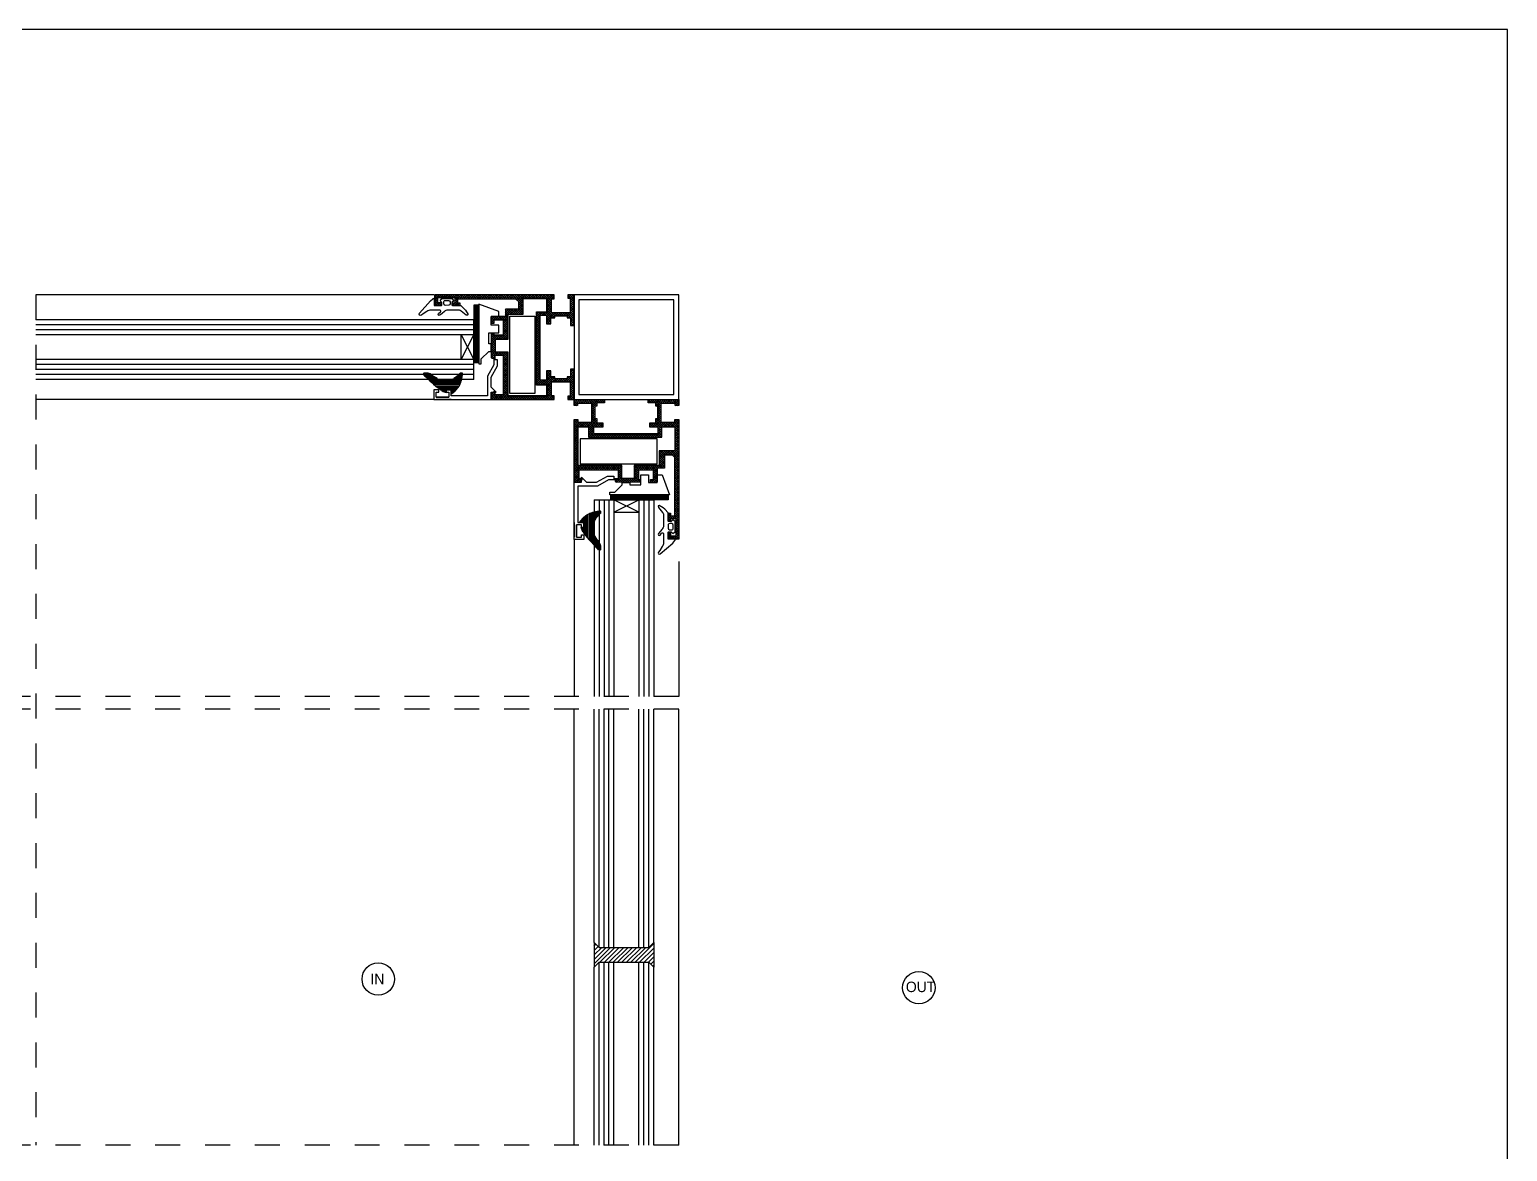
# Model space of a CAD drawing. Header units: millimetres. Extents: x 1398 to 1463.6, y 278.6 to 295.8.
# Drawn here: x 1440.86 to 1446.79, y 291.06 to 295.57 of the extents above; entities that cross this region are included whole.
import ezdxf

# ---------------------------------------------------------------- set-up
doc = ezdxf.new("R2010")
doc.units = ezdxf.units.MM
doc.linetypes.add('CENTER', pattern=[2, 1.25, -0.25, 0.25, -0.25])
for name, color, linetype in [('11', 7, 'Continuous'), ('ACCES', 1, 'Continuous'), ('HATCH', 9, 'Continuous'), ('JOINT', 3, 'Continuous'), ('PARC', 8, 'Continuous'), ('PROFIL', 7, 'Continuous')]:
    doc.layers.add(name, color=color, linetype=linetype)
doc.styles.add('2', font='SCRIPTC.SHX', dxfattribs={"height": 0.2})
doc.styles.add('ROMANS', font='romans')

# ---------------------------------------------------------------- blocks, each defined once
blk = doc.blocks.new('2562000')
blk.add_lwpolyline([(-10, -31), (-10, 0), (0, 0), (0, -31)], close=True)
blk = doc.blocks.new('2271000')
at = {"layer": 'PARC'}
blk.add_line((3.258, 0.859), (3.858, 0.859), dxfattribs=at)
blk.add_lwpolyline([(3.858, 0.959), (3.858, 1.163), (3.758, 1.163), (3.758, 1.249), (3.951, 1.249), (3.951, 0.859), (1.651, 0.859), (1.651, 1.159), (1.451, 1.159), (1.651, 1.359), (1.651, 1.759), (1.401, 2.209), (1.401, 2.459), (1.551, 2.459), (1.551, 2.248), (1.801, 1.798), (1.801, 1.009), (3.258, 1.009), (3.258, 1.249), (3.458, 1.249), (3.458, 1.163), (3.358, 1.163), (3.358, 0.959), (3.858, 0.959), (3.358, 0.959)], dxfattribs=at)
blk = doc.blocks.new('2896000')
at = {"layer": 'JOINT', "color": 3, "linetype": 'Continuous'}
mesh = blk.add_polyface(dxfattribs=at)
corners = [(20.43, 2.83), (19.81, 2.83), (20.76, 2.85), (19.78, 2.85), (2.87, 2.85), (20.77, 2.86), (19.77, 2.86), (2.89, 2.86), (2.82, 2.86), (20.79, 2.87), (19.76, 2.87), (3.13, 2.87), (2.19, 2.87), (20.8, 2.88), (19.75, 2.88), (3.21, 2.88), (1.51, 2.88), (20.83, 2.91), (19.72, 2.91), (3.64, 2.91), (1.47, 2.91), (20.93, 2.99), (19.63, 2.99), (3.89, 2.99), (1.37, 2.99), (20.92, 3.06), (19.56, 3.06), (4.07, 3.06), (1.29, 3.06), (20.91, 3.16), (19.45, 3.16), (4.39, 3.16), (1.3, 3.16), (20.9, 3.27), (19.33, 3.27), (4.58, 3.27), (1.31, 3.27), (20.85, 3.57), (19.01, 3.57), (5.1, 3.57), (1.34, 3.57), (20.85, 3.57), (19.01, 3.57), (5.11, 3.57), (1.34, 3.57), (20.79, 3.91), (18.64, 3.91), (5.58, 3.91), (1.48, 3.91), (20.79, 3.92), (18.64, 3.92), (5.59, 3.92), (1.49, 3.92), (20.75, 4.24), (18.29, 4.24), (6.04, 4.24), (1.86, 4.24), (20.74, 4.3), (18.22, 4.3), (6.13, 4.3), (1.93, 4.3), (20.69, 4.79), (17.7, 4.79), (6.81, 4.79), (2.46, 4.79), (20.62, 5.07), (17.41, 5.07), (7.2, 5.07), (2.75, 5.07), (20.61, 5.11), (17.34, 5.11), (7.26, 5.11), (2.8, 5.11), (20.49, 5.62), (16.52, 5.62), (8.14, 5.62), (3.35, 5.62), (20.49, 5.64), (16.49, 5.64), (8.16, 5.64), (3.36, 5.64), (20.45, 5.82), (15.96, 5.82), (8.48, 5.82), (3.56, 5.82), (20.36, 6.3), (14.57, 6.3), (9.74, 6.3), (4.08, 6.3), (20.34, 6.37), (14.19, 6.37), (9.93, 6.37), (4.16, 6.37), (20.3, 6.56), (13.23, 6.56), (10.66, 6.56), (4.36, 6.56), (20.29, 6.6), (13.07, 6.6), (10.78, 6.6), (4.4, 6.6), (20.28, 6.63), (12.67, 6.63), (10.92, 6.63), (4.44, 6.63), (20.26, 6.71), (11.87, 6.71), (4.52, 6.71), (19.99, 7.55), (5.42, 7.55), (19.74, 8.15), (6.07, 8.15), (19.63, 8.41), (6.4, 8.41), (19.12, 9.34), (7.57, 9.34), (18.59, 10.15), (8.59, 10.15), (18.42, 10.41), (8.94, 10.41), (12.85, 11.19), (15.07, 11.19), (17.74, 11.19), (9.96, 11.19), (12.85, 11.28), (15.07, 11.28), (17.67, 11.28), (10.08, 11.28), (12.85, 11.55), (15.07, 11.55), (17.4, 11.55), (10.43, 11.55), (12.85, 12), (15.07, 12), (16.95, 12), (11.24, 12), (12.85, 12.23), (15.07, 12.23), (16.68, 12.23), (11.66, 12.23), (12.85, 12.36), (15.07, 12.36), (16.54, 12.36), (12.1, 12.36), (12.85, 12.42), (15.07, 12.42), (16.45, 12.42), (12.31, 12.42), (15.07, 12.52), (16.31, 12.52), (12.85, 12.52), (15.07, 12.76), (15.99, 12.76), (15.07, 13.06), (15.53, 13.06), (15.1, 13.15), (15.39, 13.15), (15.16, 13.19), (15.32, 13.19), (15.23, 13.22)]
mesh.append_faces([[corners[k] for k in face] for face in [(2, 3, 6, 5), (4, 4, 8, 7), (5, 6, 10, 9), (7, 8, 12, 11), (9, 10, 14, 13), (11, 12, 16, 15), (13, 14, 18, 17), (15, 16, 20, 19), (17, 18, 22, 21), (19, 20, 24, 23), (21, 22, 26, 25), (23, 24, 28, 27), (25, 26, 30, 29), (27, 28, 32, 31), (29, 30, 34, 33), (31, 32, 36, 35), (33, 34, 38, 37), (35, 36, 40, 39), (37, 38, 42, 41), (39, 40, 44, 43), (41, 42, 46, 45), (43, 44, 48, 47), (45, 46, 50, 49), (47, 48, 52, 51), (49, 50, 54, 53), (51, 52, 56, 55), (53, 54, 58, 57), (55, 56, 60, 59), (57, 58, 62, 61), (59, 60, 64, 63), (61, 62, 66, 65), (63, 64, 68, 67), (65, 66, 70, 69), (67, 68, 72, 71), (69, 70, 74, 73), (71, 72, 76, 75), (73, 74, 78, 77), (75, 76, 80, 79), (77, 78, 82, 81), (79, 80, 84, 83), (81, 82, 86, 85), (83, 84, 88, 87), (85, 86, 90, 89), (87, 88, 92, 91), (89, 90, 94, 93), (91, 92, 96, 95), (93, 94, 98, 97), (95, 96, 100, 99), (97, 98, 102, 101), (99, 100, 104, 103), (101, 102, 106, 105), (103, 104, 107, 106), (105, 107, 109, 108), (108, 109, 111, 110), (110, 111, 113, 112), (112, 113, 115, 114), (114, 115, 117, 116), (116, 117, 119, 118), (118, 119, 123, 122), (122, 121, 125, 126), (120, 123, 127, 124), (126, 125, 129, 130), (124, 127, 131, 128), (130, 129, 133, 134), (128, 131, 135, 132), (134, 133, 137, 138), (132, 135, 139, 136), (138, 137, 141, 142), (136, 139, 143, 140), (142, 141, 145, 146), (140, 143, 147, 144), (146, 145, 148, 149), (144, 147, 150, 150), (149, 148, 151, 152), (152, 151, 153, 154), (154, 153, 155, 156), (156, 155, 157, 158), (158, 157, 159, 159)]], dxfattribs={"vtx0": -1, "vtx2": -1, "color": 3})
mesh.append_faces([[corners[k] for k in face] for face in [(121, 120)]], dxfattribs={"vtx1": -1, "color": 3})
mesh.append_faces([[corners[k] for k in face] for face in [(0, 1, 3, 2)]], dxfattribs={"vtx2": -1, "color": 3})
blk = doc.blocks.new('*X4')
at = {"color": 0}
for p, q in [((16.15, 67.41), (18.02, 69.28)), ((16.15, 68.3), (17.13, 69.28)), ((16.15, 69.18), (16.25, 69.28)), ((17.51, 67.34), (16.15, 68.71)), ((16.15, 66.53), (17.51, 67.89)), ((17.51, 66.46), (16.15, 67.82)), ((16.15, 65.64), (17.51, 67.01)), ((17.9, 65.18), (16.15, 66.94)), ((17.02, 65.18), (16.15, 66.05)), ((17.51, 68.23), (16.45, 69.28)), ((16.57, 65.18), (17.51, 66.12)), ((18.34, 68.28), (17.34, 69.28)), ((17.45, 65.18), (18.33, 66.06)), ((17.9, 68.28), (18.9, 69.28)), ((18.79, 65.18), (17.91, 66.06)), ((19.22, 68.28), (18.22, 69.28)), ((18.34, 65.18), (19.04, 65.89)), ((18.78, 68.28), (19.78, 69.28)), ((19.04, 65.81), (18.79, 66.06)), ((20.11, 68.28), (19.11, 69.28)), ((19.67, 68.28), (20.67, 69.28)), ((20.99, 68.28), (19.99, 69.28)), ((20.55, 68.28), (21.55, 69.28)), ((21.87, 68.28), (20.87, 69.28)), ((21.44, 68.28), (22.44, 69.28)), ((22.76, 68.28), (21.76, 69.28)), ((22.32, 68.28), (23.32, 69.28)), ((23.64, 68.28), (22.64, 69.28)), ((23.19, 65.61), (23.61, 66.03)), ((23.2, 68.28), (24.2, 69.28)), ((24.09, 65.18), (23.24, 66.03)), ((25.52, 67.29), (23.53, 69.28)), ((23.64, 65.18), (25.52, 67.06)), ((24.09, 68.28), (25.09, 69.28)), ((24.97, 65.18), (24.12, 66.03)), ((24.33, 66.75), (26.86, 69.28)), ((24.33, 67.64), (25.97, 69.28)), ((25.52, 66.4), (24.33, 67.6)), ((25.86, 65.18), (24.33, 66.71)), ((25.94, 67.75), (24.41, 69.28)), ((24.52, 65.18), (25.52, 66.18)), ((26.83, 67.75), (25.29, 69.28)), ((25.41, 65.18), (26.26, 66.03)), ((26.54, 65.39), (25.89, 66.03)), ((27.71, 67.75), (26.18, 69.28)), ((26.21, 67.75), (27.74, 69.28)), ((26.29, 65.18), (26.54, 65.43)), ((28.59, 67.75), (27.06, 69.28)), ((27.09, 67.75), (28.62, 69.28)), ((29.48, 67.75), (27.95, 69.28)), ((27.97, 67.75), (29.51, 69.28)), ((30.36, 67.75), (28.83, 69.28)), ((28.86, 67.75), (30.39, 69.28)), ((31.25, 67.75), (29.71, 69.28)), ((29.74, 67.75), (31.28, 69.28)), ((32.13, 67.75), (30.6, 69.28)), ((30.63, 67.75), (32.16, 69.28)), ((33.01, 67.75), (31.48, 69.28)), ((31.51, 67.75), (33.04, 69.28)), ((33.9, 67.75), (32.36, 69.28)), ((32.39, 67.75), (33.93, 69.28)), ((34.78, 67.75), (33.25, 69.28)), ((33.28, 67.75), (34.81, 69.28)), ((35.66, 67.75), (34.13, 69.28)), ((34.16, 67.75), (35.69, 69.28)), ((36.55, 67.75), (35.02, 69.28)), ((35.05, 67.75), (36.58, 69.28)), ((37.43, 67.75), (35.9, 69.28)), ((35.93, 67.75), (37.46, 69.28)), ((38.32, 67.75), (36.78, 69.28)), ((36.81, 67.75), (38.35, 69.28)), ((39.2, 67.75), (37.67, 69.28)), ((37.7, 67.75), (39.23, 69.28)), ((40.08, 67.75), (38.55, 69.28)), ((38.58, 67.75), (40.11, 69.28)), ((40.97, 67.75), (39.44, 69.28)), ((39.47, 67.75), (41, 69.28)), ((41.85, 67.75), (40.32, 69.28)), ((40.35, 67.75), (41.88, 69.28)), ((42.74, 67.75), (41.2, 69.28)), ((41.23, 67.75), (42.77, 69.28)), ((43.62, 67.75), (42.09, 69.28)), ((42.12, 67.75), (43.65, 69.28)), ((44.5, 67.75), (42.97, 69.28)), ((43, 67.75), (44.53, 69.28)), ((45.39, 67.75), (43.86, 69.28)), ((43.88, 67.75), (45.42, 69.28)), ((46.27, 67.75), (44.74, 69.28)), ((44.77, 67.75), (46.3, 69.28)), ((47.16, 67.75), (45.62, 69.28)), ((45.65, 67.75), (47.18, 69.28)), ((48.04, 67.75), (46.51, 69.28)), ((46.54, 67.75), (48.07, 69.28)), ((51.61, 65.06), (47.39, 69.28)), ((47.42, 67.75), (48.95, 69.28)), ((51.61, 65.95), (48.27, 69.28)), ((48.3, 67.75), (49.84, 69.28)), ((49.02, 67.59), (50.72, 69.28)), ((51.61, 66.83), (49.16, 69.28)), ((49.47, 67.14), (51.6, 69.28)), ((49.86, 66.65), (52.49, 69.28)), ((49.86, 65.77), (51.61, 67.52)), ((49.86, 64.89), (51.61, 66.64)), ((51.61, 64.18), (49.86, 65.93)), ((49.86, 64), (51.61, 65.75)), ((51.61, 67.72), (50.04, 69.28)), ((52.46, 67.75), (50.93, 69.28)), ((53.34, 67.75), (51.81, 69.28)), ((51.84, 67.75), (53.37, 69.28)), ((54.23, 67.75), (52.69, 69.28)), ((52.72, 67.75), (54.26, 69.28)), ((55.11, 67.75), (53.58, 69.28)), ((53.61, 67.75), (55.14, 69.28)), ((55.99, 67.75), (54.46, 69.28)), ((54.49, 67.75), (56.02, 69.28)), ((56.88, 67.75), (55.35, 69.28)), ((55.38, 67.75), (56.91, 69.28)), ((57.76, 67.75), (56.23, 69.28)), ((56.26, 67.75), (57.79, 69.28)), ((58.65, 67.75), (57.11, 69.28)), ((57.14, 67.75), (58.68, 69.28)), ((59.53, 67.75), (58, 69.28)), ((58.03, 67.75), (59.56, 69.28)), ((60.41, 67.75), (58.88, 69.28)), ((58.91, 67.75), (60.44, 69.28)), ((63.15, 65.9), (59.76, 69.28)), ((59.79, 67.75), (61.33, 69.28)), ((63.15, 66.78), (60.65, 69.28)), ((60.68, 67.75), (62.21, 69.28)), ((61.27, 66.58), (63.98, 69.28)), ((61.27, 67.46), (63.09, 69.28)), ((61.27, 65.69), (63.15, 67.57)), ((63.15, 65.02), (61.27, 66.89)), ((61.27, 64.81), (63.15, 66.68)), ((63.15, 64.13), (61.27, 66.01)), ((61.27, 63.92), (63.15, 65.8)), ((63.15, 67.67), (61.53, 69.28)), ((63.95, 67.75), (62.42, 69.28)), ((64.17, 68.41), (63.3, 69.28)), ((63.33, 67.75), (64.17, 68.59)), ((69.73, 68.85), (70.17, 69.28)), ((69.73, 67.96), (71.05, 69.28)), ((72.15, 66.62), (69.73, 69.04)), ((69.97, 67.92), (69.73, 68.16)), ((72.15, 67.51), (70.37, 69.28)), ((70.57, 67.92), (71.93, 69.28)), ((70.63, 67.1), (72.15, 68.61)), ((70.63, 66.21), (72.15, 67.73)), ((72.15, 65.74), (70.63, 67.25)), ((70.63, 65.33), (72.15, 66.84)), ((72.15, 64.85), (70.63, 66.37)), ((70.63, 64.44), (72.15, 65.96)), ((72.15, 63.97), (70.63, 65.49)), ((72.15, 68.39), (71.26, 69.28)), ((72.15, 69.27), (72.14, 69.28)), ((23.21, 65.18), (23.19, 65.2)), ((38.95, 58.39), (41.15, 60.6)), ((38.95, 59.28), (40.27, 60.6)), ((38.95, 60.16), (39.38, 60.6)), ((40.08, 58.91), (38.95, 60.05)), ((40.64, 59.24), (39.28, 60.6)), ((41.53, 59.24), (40.16, 60.6)), ((40.67, 59.24), (42.04, 60.6)), ((42.41, 59.24), (41.05, 60.6)), ((41.56, 59.24), (42.92, 60.6)), ((43.29, 59.24), (41.93, 60.6)), ((42.44, 59.24), (43.8, 60.6)), ((45.65, 57.77), (42.82, 60.6)), ((43.33, 59.24), (47.63, 63.54)), ((45.65, 58.65), (43.7, 60.6)), ((43.77, 58.8), (45.65, 60.67)), ((43.77, 57.91), (45.65, 59.79)), ((45.65, 59.54), (44.58, 60.6)), ((44.62, 61.42), (46.74, 63.54)), ((44.62, 62.3), (45.86, 63.54)), ((44.62, 63.18), (44.98, 63.54)), ((46.38, 61.45), (44.62, 63.21)), ((45.65, 61.3), (44.62, 62.33)), ((45.65, 60.42), (44.62, 61.44)), ((47.27, 61.45), (45.18, 63.54)), ((48.15, 61.45), (46.06, 63.54)), ((46.42, 61.45), (48.51, 63.54)), ((49.04, 61.45), (46.95, 63.54)), ((47.31, 61.45), (49.4, 63.54)), ((49.92, 61.45), (47.83, 63.54)), ((48.19, 61.45), (51.61, 64.87)), ((50.8, 61.45), (48.72, 63.54)), ((49.07, 61.45), (51.61, 63.98)), ((51.61, 61.53), (49.6, 63.54)), ((51.61, 63.3), (49.86, 65.04)), ((51.61, 62.41), (49.86, 64.16)), ((49.96, 61.45), (51.61, 63.1)), ((50.84, 61.45), (51.61, 62.22)), ((57.05, 60.59), (58.94, 62.47)), ((57.05, 61.47), (58.05, 62.47)), ((57.05, 62.36), (57.17, 62.47)), ((57.05, 59.7), (59.82, 62.47)), ((58.59, 60.74), (57.05, 62.27)), ((58.59, 59.85), (57.05, 61.39)), ((58.59, 58.97), (57.05, 60.5)), ((57.05, 58.82), (58.59, 60.35)), ((58.59, 58.09), (57.05, 59.62)), ((57.05, 57.94), (58.59, 59.47)), ((59.1, 61.11), (57.74, 62.47)), ((59.98, 61.11), (58.62, 62.47)), ((59.34, 61.11), (60.7, 62.47)), ((60.87, 61.11), (59.5, 62.47)), ((60.22, 61.11), (63.15, 64.03)), ((62.81, 60.05), (60.39, 62.47)), ((61.1, 61.1), (63.15, 63.15)), ((61.1, 60.22), (63.15, 62.26)), ((61.1, 59.33), (63.9, 62.13)), ((61.1, 58.45), (64.78, 62.13)), ((62.81, 59.17), (61.1, 60.87)), ((62.81, 58.29), (61.1, 59.99)), ((63.15, 63.25), (61.27, 65.12)), ((61.27, 63.04), (63.15, 64.92)), ((63.15, 62.36), (61.27, 64.24)), ((64.51, 60.12), (61.27, 63.35)), ((63.66, 60.09), (61.27, 62.47)), ((64.57, 60.94), (63.38, 62.13)), ((63.62, 60.09), (65.67, 62.13)), ((65.46, 60.94), (64.26, 62.13)), ((64.51, 60.09), (64.51, 60.09)), ((66.34, 60.94), (65.15, 62.13)), ((65.36, 60.94), (66.55, 62.13)), ((67.22, 60.94), (66.03, 62.13)), ((66.24, 60.94), (67.43, 62.13)), ((68.11, 60.94), (66.92, 62.13)), ((67.13, 60.94), (68.32, 62.13)), ((68.99, 60.94), (67.8, 62.13)), ((68.01, 60.94), (69.2, 62.13)), ((70.73, 60.09), (68.68, 62.13)), ((68.89, 60.94), (70.09, 62.13)), ((69.44, 60.6), (72.15, 63.31)), ((69.84, 60.09), (69.44, 60.49)), ((72.15, 59.55), (69.57, 62.13)), ((69.81, 60.09), (72.15, 62.42)), ((72.15, 60.44), (70.45, 62.13)), ((70.63, 63.56), (72.15, 65.08)), ((72.15, 63.09), (70.63, 64.6)), ((70.63, 62.68), (72.15, 64.19)), ((72.15, 62.2), (70.63, 63.72)), ((72.15, 61.32), (70.63, 62.83)), ((70.69, 60.09), (72.15, 61.54)), ((70.8, 59.31), (72.15, 60.66)), ((72.15, 58.67), (70.8, 60.01)), ((70.8, 58.43), (72.15, 59.77)), ((40.08, 58.03), (38.95, 59.16)), ((39.3, 57.93), (38.95, 58.28)), ((38.95, 53.09), (39.81, 53.96)), ((41.4, 51.4), (38.95, 53.86)), ((39.37, 57.93), (40.08, 58.64)), ((40.1, 53.6), (39.73, 53.96)), ((42.56, 51.4), (45.65, 54.48)), ((43.45, 51.4), (45.65, 53.6)), ((43.77, 57.03), (45.65, 58.9)), ((45.65, 56.89), (43.77, 58.76)), ((43.77, 56.15), (45.65, 58.02)), ((45.65, 56), (43.77, 57.88)), ((43.77, 55.26), (45.65, 57.14)), ((45.65, 55.12), (43.77, 56.99)), ((43.77, 54.38), (45.65, 56.25)), ((45.65, 54.23), (43.77, 56.11)), ((43.77, 53.49), (45.65, 55.37)), ((45.65, 53.35), (43.77, 55.22)), ((45.65, 52.47), (43.77, 54.34)), ((45.65, 51.58), (43.77, 53.46)), ((58.59, 57.2), (57.05, 58.74)), ((57.05, 57.05), (58.59, 58.59)), ((58.59, 56.32), (57.05, 57.85)), ((57.05, 56.17), (58.59, 57.7)), ((58.59, 55.43), (57.05, 56.97)), ((57.05, 55.28), (58.59, 56.82)), ((58.59, 54.55), (57.05, 56.08)), ((57.05, 54.4), (58.59, 55.93)), ((58.59, 53.67), (57.05, 55.2)), ((57.05, 53.52), (58.59, 55.05)), ((58.59, 52.78), (57.05, 54.32)), ((57.05, 52.63), (58.59, 54.17)), ((58.59, 51.9), (57.05, 53.43)), ((62.5, 57.7), (61.1, 59.11)), ((61.62, 57.7), (61.1, 58.22)), ((61.24, 57.7), (62.81, 59.27)), ((62.12, 57.7), (62.81, 58.39)), ((72.15, 57.78), (70.8, 59.13)), ((70.8, 57.54), (72.15, 58.89)), ((72.02, 57.02), (70.8, 58.24)), ((71.14, 57.02), (70.8, 57.36)), ((71.16, 57.02), (72.15, 58.01)), ((72.05, 57.02), (72.15, 57.12)), ((38.95, 52.21), (40.1, 53.35)), ((38.95, 50.44), (41.62, 53.11)), ((38.95, 51.32), (40.73, 53.11)), ((40.52, 51.4), (38.95, 52.98)), ((40.48, 50.56), (38.95, 52.09)), ((40.48, 49.68), (38.95, 51.21)), ((38.95, 49.55), (40.48, 51.09)), ((40.48, 48.79), (38.95, 50.32)), ((38.95, 48.67), (40.48, 50.2)), ((40.48, 47.91), (38.95, 49.44)), ((38.95, 47.79), (40.48, 49.32)), ((40.48, 47.02), (38.95, 48.56)), ((38.95, 46.9), (40.48, 48.44)), ((41.52, 45.1), (38.95, 47.67)), ((38.95, 46.02), (40.48, 47.55)), ((42.29, 51.4), (40.59, 53.11)), ((40.8, 51.4), (42.5, 53.11)), ((43.17, 51.4), (41.47, 53.11)), ((41.68, 51.4), (43.38, 53.11)), ((44.06, 51.4), (42.35, 53.11)), ((44.94, 51.4), (43.24, 53.11)), ((44.33, 51.4), (45.65, 52.72)), ((45.22, 51.4), (45.65, 51.83)), ((57.05, 51.75), (58.59, 53.28)), ((58.59, 51.02), (57.05, 52.55)), ((57.05, 50.87), (58.59, 52.4)), ((58.59, 50.13), (57.05, 51.66)), ((57.05, 49.98), (58.59, 51.52)), ((58.59, 49.25), (57.05, 50.78)), ((57.05, 49.1), (58.59, 50.63)), ((58.59, 48.36), (57.05, 49.9)), ((57.05, 48.21), (58.59, 49.75)), ((58.59, 47.48), (57.05, 49.01)), ((57.05, 47.33), (58.59, 48.86)), ((58.59, 46.6), (57.05, 48.13)), ((57.05, 46.45), (58.59, 47.98)), ((40.63, 45.1), (38.95, 46.79)), ((38.95, 45.13), (40.48, 46.67)), ((38.95, 44.25), (41.16, 46.46)), ((40.45, 44.41), (38.95, 45.91)), ((40.45, 43.52), (38.95, 45.02)), ((39.02, 44.07), (38.95, 44.14)), ((39.46, 43.88), (40.45, 44.87)), ((40.08, 43.62), (40.45, 43.98)), ((40.68, 45.1), (42.05, 46.46)), ((42.4, 45.1), (41.04, 46.46)), ((41.57, 45.1), (42.93, 46.46)), ((43.29, 45.1), (41.92, 46.46)), ((42.45, 45.1), (43.81, 46.46)), ((45.65, 43.63), (42.81, 46.46)), ((43.33, 45.1), (44.7, 46.46)), ((45.65, 44.51), (43.69, 46.46)), ((43.77, 44.65), (45.58, 46.46)), ((43.77, 43.77), (45.65, 45.65)), ((43.77, 42.89), (45.65, 44.76)), ((45.65, 42.74), (43.77, 44.62)), ((43.77, 42), (45.65, 43.88)), ((45.65, 41.86), (43.77, 43.73)), ((43.77, 41.12), (45.65, 42.99)), ((45.65, 40.98), (43.77, 42.85)), ((43.77, 40.24), (45.65, 42.11)), ((45.65, 40.09), (43.77, 41.97)), ((45.65, 45.39), (44.58, 46.46)), ((45.65, 46.28), (45.46, 46.46)), ((58.59, 45.71), (57.05, 47.25)), ((57.05, 45.56), (58.59, 47.1)), ((58.59, 44.83), (57.05, 46.36)), ((57.05, 44.68), (58.59, 46.21)), ((58.59, 43.94), (57.05, 45.48)), ((57.05, 43.79), (58.59, 45.33)), ((58.59, 43.06), (57.05, 44.59)), ((57.05, 42.91), (58.59, 44.44)), ((58.59, 42.18), (57.05, 43.71)), ((57.05, 42.03), (58.59, 43.56)), ((58.59, 41.29), (57.05, 42.83)), ((57.05, 41.14), (58.59, 42.68)), ((58.59, 40.41), (57.05, 41.94)), ((57.05, 40.26), (58.59, 41.79)), ((43.77, 39.35), (45.65, 41.23)), ((45.65, 39.21), (43.77, 41.08)), ((43.77, 38.47), (45.65, 40.34)), ((45.65, 38.32), (43.77, 40.2)), ((43.77, 37.58), (45.65, 39.46)), ((45.65, 37.44), (43.77, 39.31)), ((43.77, 36.7), (45.65, 38.57)), ((45.65, 36.56), (43.77, 38.43)), ((43.77, 35.82), (45.65, 37.69)), ((45.65, 35.67), (43.77, 37.55)), ((43.77, 34.93), (45.65, 36.81)), ((45.65, 34.79), (43.77, 36.66)), ((43.77, 34.05), (45.65, 35.92)), ((45.65, 33.9), (43.77, 35.78)), ((58.59, 39.52), (57.05, 41.06)), ((57.05, 39.38), (58.59, 40.91)), ((58.59, 38.64), (57.05, 40.17)), ((57.05, 38.49), (58.59, 40.02)), ((58.59, 37.76), (57.05, 39.29)), ((57.05, 37.61), (58.59, 39.14)), ((58.59, 36.87), (57.05, 38.41)), ((57.05, 36.72), (58.59, 38.26)), ((58.59, 35.99), (57.05, 37.52)), ((57.05, 35.84), (58.59, 37.37)), ((60.62, 33.07), (57.05, 36.64)), ((57.05, 34.96), (58.59, 36.49)), ((59.74, 33.07), (57.05, 35.76)), ((57.05, 34.07), (58.59, 35.61)), ((59.59, 33.07), (62.99, 36.48)), ((60.47, 33.07), (63.88, 36.48)), ((61.1, 38.12), (61.84, 38.86)), ((61.1, 37.24), (62.73, 38.86)), ((62.81, 37.07), (61.1, 38.78)), ((61.1, 36.35), (62.81, 38.06)), ((64.56, 34.43), (61.1, 37.89)), ((61.1, 35.47), (62.81, 37.17)), ((63.68, 34.43), (61.1, 37.01)), ((63.15, 34.08), (61.1, 36.12)), ((61.27, 32.99), (64.51, 36.23)), ((62.81, 37.96), (61.9, 38.86)), ((62.81, 38.84), (62.79, 38.86)), ((65.45, 34.43), (63.4, 36.48)), ((63.6, 34.43), (64.79, 35.63)), ((64.51, 36.25), (64.29, 36.48)), ((64.49, 34.43), (65.68, 35.63)), ((66.33, 34.43), (65.14, 35.63)), ((65.37, 34.43), (66.56, 35.63)), ((67.21, 34.43), (66.02, 35.63)), ((66.25, 34.43), (67.45, 35.63)), ((68.1, 34.43), (66.9, 35.63)), ((67.14, 34.43), (68.33, 35.63)), ((68.98, 34.43), (67.79, 35.63)), ((68.02, 34.43), (69.21, 35.63)), ((69.86, 34.43), (68.67, 35.63)), ((68.91, 34.43), (72.15, 37.68)), ((69.44, 35.85), (70.06, 36.48)), ((72.15, 33.03), (69.44, 35.74)), ((72.15, 33.92), (69.59, 36.48)), ((69.79, 34.43), (72.15, 36.79)), ((72.15, 34.8), (70.47, 36.48)), ((70.63, 34.39), (72.15, 35.91)), ((70.8, 38.98), (71.36, 39.54)), ((70.8, 38.1), (72.15, 39.44)), ((72.15, 37.45), (70.8, 38.8)), ((70.8, 37.21), (72.15, 38.56)), ((72.15, 36.57), (70.8, 37.92)), ((72.15, 35.69), (70.8, 37.03)), ((72.15, 38.34), (70.94, 39.54)), ((72.15, 39.22), (71.83, 39.54)), ((38.95, 29.22), (40.37, 30.65)), ((38.95, 28.34), (40.45, 29.84)), ((41.66, 27.28), (39.02, 29.92)), ((40.45, 29.38), (39.59, 30.23)), ((40.45, 30.26), (40.17, 30.54)), ((42.31, 27.28), (45.65, 30.62)), ((43.19, 27.28), (45.65, 29.74)), ((43.77, 33.16), (45.65, 35.04)), ((45.65, 33.02), (43.77, 34.89)), ((43.77, 32.28), (45.65, 34.15)), ((45.65, 32.14), (43.77, 34.01)), ((43.77, 31.4), (45.65, 33.27)), ((45.65, 31.25), (43.77, 33.13)), ((43.77, 30.51), (45.65, 32.39)), ((45.65, 30.37), (43.77, 32.24)), ((43.77, 29.63), (45.65, 31.5)), ((45.65, 29.48), (43.77, 31.36)), ((46.96, 27.28), (43.77, 30.48)), ((57.05, 33.19), (58.98, 35.11)), ((58.85, 33.07), (57.05, 34.87)), ((57.97, 33.07), (57.05, 33.99)), ((57.08, 33.07), (57.05, 33.1)), ((57.82, 33.07), (59.86, 35.11)), ((58.7, 33.07), (60.75, 35.11)), ((63.15, 31.43), (59.46, 35.11)), ((59.99, 27.28), (63.15, 30.44)), ((63.15, 32.31), (60.34, 35.11)), ((63.15, 33.2), (61.1, 35.24)), ((61.27, 32.1), (63.15, 33.98)), ((61.27, 31.22), (63.15, 33.1)), ((63.15, 30.54), (61.27, 32.42)), ((61.27, 30.34), (63.15, 32.21)), ((63.15, 29.66), (61.27, 31.53)), ((61.27, 29.45), (63.15, 31.33)), ((64.17, 27.76), (61.27, 30.65)), ((63.76, 27.28), (61.27, 29.77)), ((69.73, 27.3), (72.15, 29.72)), ((70.63, 33.51), (72.15, 35.02)), ((70.63, 32.62), (72.15, 34.14)), ((72.15, 32.15), (70.63, 33.67)), ((70.63, 31.74), (72.15, 33.26)), ((72.15, 31.27), (70.63, 32.78)), ((70.63, 30.86), (72.15, 32.37)), ((72.15, 30.38), (70.63, 31.9)), ((70.63, 29.97), (72.15, 31.49)), ((72.15, 29.5), (70.63, 31.01)), ((70.63, 29.09), (72.15, 30.6)), ((72.15, 28.62), (70.63, 30.13)), ((38.95, 27.46), (40.65, 29.16)), ((40.78, 27.28), (38.95, 29.11)), ((39.89, 27.28), (38.95, 28.23)), ((39.01, 27.28), (38.95, 27.34)), ((39.66, 27.28), (41.53, 29.16)), ((40.54, 27.28), (42.41, 29.16)), ((42.54, 27.28), (40.67, 29.16)), ((41.42, 27.28), (43.3, 29.16)), ((43.43, 27.28), (41.56, 29.16)), ((44.31, 27.28), (42.44, 29.16)), ((45.2, 27.28), (43.32, 29.16)), ((46.08, 27.28), (43.77, 29.59)), ((44.08, 27.28), (45.78, 28.98)), ((44.96, 27.28), (46.66, 28.98)), ((45.84, 27.28), (47.55, 28.98)), ((47.85, 27.28), (46.15, 28.98)), ((46.73, 27.28), (48.43, 28.98)), ((48.73, 27.28), (47.03, 28.98)), ((47.61, 27.28), (49.31, 28.98)), ((49.62, 27.28), (47.91, 28.98)), ((48.5, 27.28), (50.2, 28.98)), ((50.5, 27.28), (48.8, 28.98)), ((49.38, 27.28), (51.08, 28.98)), ((51.38, 27.28), (49.68, 28.98)), ((50.26, 27.28), (51.97, 28.98)), ((52.27, 27.28), (50.56, 28.98)), ((51.15, 27.28), (52.85, 28.98)), ((53.15, 27.28), (51.45, 28.98)), ((52.03, 27.28), (53.73, 28.98)), ((54.04, 27.28), (52.33, 28.98)), ((52.91, 27.28), (54.62, 28.98)), ((54.92, 27.28), (53.22, 28.98)), ((53.8, 27.28), (55.5, 28.98)), ((55.67, 27.42), (54.1, 28.98)), ((54.68, 27.28), (55.67, 28.27)), ((55.67, 28.3), (54.98, 28.98)), ((55.57, 27.28), (55.67, 27.38)), ((55.67, 28.27), (56.39, 28.98)), ((55.67, 27.38), (57.27, 28.98)), ((56.69, 27.28), (55.67, 28.3)), ((55.8, 27.28), (55.67, 27.42)), ((57.57, 27.28), (55.87, 28.98)), ((56.45, 27.28), (58.15, 28.98)), ((58.45, 27.28), (56.75, 28.98)), ((57.33, 27.28), (59.04, 28.98)), ((59.34, 27.28), (57.64, 28.98)), ((58.22, 27.28), (59.92, 28.98)), ((60.22, 27.28), (58.52, 28.98)), ((59.1, 27.28), (60.8, 28.98)), ((61.11, 27.28), (59.4, 28.98)), ((61.99, 27.28), (60.29, 28.98)), ((60.87, 27.28), (63.15, 29.56)), ((62.87, 27.28), (61.17, 28.98)), ((61.75, 27.28), (63.29, 28.81)), ((62.64, 27.28), (64.17, 28.81)), ((63.52, 27.28), (64.17, 27.93)), ((64.17, 28.64), (63.99, 28.81)), ((69.73, 28.19), (70.19, 28.64)), ((70.83, 27.28), (69.73, 28.38)), ((69.95, 27.28), (69.73, 27.5)), ((71.71, 27.28), (70.35, 28.64)), ((70.59, 27.28), (72.15, 28.84)), ((72.15, 27.73), (70.63, 29.25)), ((71.48, 27.28), (72.15, 27.95))]:
    blk.add_line(p, q, dxfattribs=at)
blk = doc.blocks.new('8050000')
at = {"layer": 'PROFIL'}
blk.add_lwpolyline([(-14.21, 37.9), (-12.47, 37.9), (-12.47, 38.75), (-13.49, 38.75), (-13.49, 40.47), (9.85, 40.47), (10.85, 39.47), (10.85, 36.26), (5.61, 36.26), (5.61, 33.32), (-0.06, 33.32), (-0.06, 30.65), (1.07, 30.65), (1.07, 31.95), (4.76, 31.95), (4.76, 25.82), (1.09, 25.82), (1.09, 26.68), (-0.06, 26.68), (-0.06, 16.82), (1.44, 16.18), (1.44, 17.82), (4.76, 17.82), (4.76, 1.87), (1.44, 1.87), (1.44, 3.41), (-0.06, 2.6), (-0.06, 0), (25.16, 0), (25.16, 1.53), (24.14, 1.53), (24.14, 7.15), (31.62, 7.15), (31.62, 1.36), (30.72, 1.36), (30.72, 0), (33.14, 0), (33.14, 12.26), (31.79, 12.26), (31.79, 9.19), (30.43, 9.19), (30.43, 8.34), (25.5, 8.34), (25.5, 9.19), (23.8, 9.19), (23.8, 11.58), (22.09, 11.58), (22.09, 7.83), (19.58, 7.83), (19.58, 33.83), (22.09, 33.83), (22.09, 30.42), (23.8, 30.42), (23.8, 32.81), (25.5, 32.81), (25.5, 33.66), (30.43, 33.66), (30.43, 32.81), (31.79, 32.81), (31.79, 29.74), (33.14, 29.74), (33.14, 42), (30.72, 42), (30.72, 40.64), (31.62, 40.64), (31.62, 34.85), (24.14, 34.85), (24.14, 40.47), (25.16, 40.47), (25.16, 42), (-22.86, 42), (-22.86, 37.9), (-19.96, 37.9), (-19.96, 38.78), (-21.5, 38.78), (-21.5, 41), (-14.68, 41), (-14.68, 38.75), (-15.82, 38.75), (-15.82, 37.9), (-13.49, 37.9)], dxfattribs=at)
blk.add_lwpolyline([(12.6, 40.47), (12.6, 34.17), (6.64, 34.17), (6.64, 24.12), (1.47, 24.12), (1.47, 19.18), (6.64, 19.18), (6.64, 1.7), (22.26, 1.7), (22.26, 5.79), (18.04, 5.79), (18.04, 35.19), (22.26, 35.19), (22.26, 40.47)], close=True, dxfattribs=at)
blk.add_blockref('2562000', (17.39, 33.43))
at = {"layer": 'HATCH'}
blk.add_blockref('*X4', (-39.01, -27.28), dxfattribs=at)
blk = doc.blocks.new('2891000')
at = {"layer": 'JOINT'}
for points in [[(-4.81, -0.97), (-4.06, 0), (0, 0), (0.74, -0.97), (0, -1.7), (0.02, -2.63, 0.437315), (0.24, -2.83), (3.49, -2.83), (4.95, -4.19), (5.45, -4.81), (6.5, -6.44), (6.28, -6.81), (5.62, -6.77), (3.64, -5.1, 0.220218), (2.2, -4.72), (-1.73, -4.73, 0.219129), (-3.01, -5.32), (-3.94, -6.06), (-4.82, -6.79, -0.941913), (-5.44, -6.13), (-4.62, -5.47, 0.575211), (-4.73, -4.76), (-8.53, -4.74, 0.163808), (-10.07, -5.25), (-11.61, -6.2), (-12.28, -6.75, -0.908296), (-13.01, -6.01), (-8.64, -1.03), (-7.66, -0.16, -0.490718), (-7.15, -0.26), (-7.11, -2.83), (-4.27, -2.83, 0.400714), (-4.06, -2.63), (-4.06, -1.7), (-4.81, -0.97)], [(-2.71, -0.87), (-1.39, -0.87, -0.351446), (-0.77, -1.37), (-0.75, -2.21, -0.374324), (-1.24, -2.79), (-2.71, -2.81, -0.372254), (-3.3, -2.31), (-3.31, -1.47, -0.421985), (-2.71, -0.87, -0.986857)]]:
    blk.add_lwpolyline(points, format="xyb", dxfattribs=at)
blk = doc.blocks.new('2647000')
at = {"layer": 'ACCES'}
for p, q in [((-40.82, 7.59), (-40.82, -15.41)), ((-40.32, 7.59), (-40.32, -15.41)), ((-39.82, 7.59), (-39.82, -15.41))]:
    blk.add_line(p, q, dxfattribs=at)
blk.add_lwpolyline([(-39.32, 7.59), (-41.32, 7.59), (-41.32, -15.41), (-39.32, -15.41)], dxfattribs=at)
blk.add_lwpolyline([(-35.32, -10.91), (-34.32, -10.91), (-34.32, -7.91), (-35.32, -7.91), (-35.32, -3.41), (-31.32, -3.41), (-31.32, -0.41), (-34.32, -0.41), (-34.32, 3.09), (-31.32, 3.09), (-31.32, 5.09), (-39.32, 8.09), (-39.32, -15.91), (-38.32, -15.91), (-38.32, -13.91)], close=True, dxfattribs=at)
blk = doc.blocks.new('A$C03A07C7F')
h = blk.add_hatch()
h.set_pattern_fill('ANSI31', color=256, scale=5, style=0)
h.set_pattern_definition([(45, (5179.47243, 4241.1815), (-0.44194174, 0.44194174), [])])
h.paths.add_polyline_path([(2259.53, 381.196), (2258.53, 382.196), (2258.53, 377.196), (2259.53, 378.196), (2269.53, 378.196), (2270.53, 377.196), (2270.53, 382.196), (2269.53, 381.196)])
at = {"linetype": 'CENTER'}
for p, q in [((2146.542, 512.11), (2146.542, 341.491)), ((2275.511, 431.514), (2005.211, 431.514)), ((2275.511, 429.014), (2005.211, 429.014)), ((2275.511, 341.491), (2005.211, 341.491))]:
    blk.add_line(p, q, dxfattribs=at)
for p, q in [((2226.411, 512.11), (2146.542, 512.11)), ((2234.405, 507.129), (2146.542, 507.129)), ((2234.405, 495.129), (2234.405, 507.129)), ((2234.405, 506.129), (2146.542, 506.129)), ((2234.405, 505.129), (2146.542, 505.129)), ((2234.405, 504.129), (2146.542, 504.129)), ((2231.905, 499.129), (2234.405, 504.129)), ((2231.905, 504.129), (2234.405, 499.129)), ((2231.905, 499.129), (2231.905, 504.129)), ((2234.405, 499.129), (2146.542, 499.129)), ((2234.405, 498.129), (2146.542, 498.129)), ((2234.405, 497.129), (2146.542, 497.129)), ((2234.405, 496.129), (2146.542, 496.129)), ((2234.405, 495.129), (2146.542, 495.129)), ((2226.411, 491.11), (2146.542, 491.11)), ((2258.53, 471.004), (2258.53, 431.514)), ((2258.53, 471.004), (2270.53, 471.004)), ((2259.53, 471.004), (2259.53, 431.514)), ((2260.53, 471.004), (2260.53, 431.514)), ((2261.53, 471.004), (2261.53, 431.514)), ((2262.53, 471.004), (2262.53, 431.514)), ((2267.53, 468.504), (2262.53, 471.004)), ((2262.53, 468.504), (2267.53, 471.004)), ((2262.53, 468.504), (2267.53, 468.504)), ((2267.53, 471.004), (2267.53, 431.514)), ((2268.53, 471.004), (2268.53, 431.514)), ((2269.53, 471.004), (2269.53, 431.514)), ((2270.53, 471.004), (2270.53, 431.514)), ((2254.511, 463.01), (2254.511, 431.514)), ((2275.511, 458.625), (2275.511, 431.514)), ((2254.511, 341.491), (2254.511, 429.014)), ((2258.53, 382.196), (2258.53, 429.014)), ((2259.53, 381.196), (2259.53, 429.014)), ((2260.53, 381.196), (2260.53, 429.014)), ((2261.53, 381.196), (2261.53, 429.014)), ((2262.53, 381.196), (2262.53, 429.014)), ((2267.53, 381.196), (2267.53, 429.014)), ((2268.53, 381.196), (2268.53, 429.014)), ((2269.53, 381.196), (2269.53, 429.014)), ((2270.53, 382.196), (2270.53, 429.014)), ((2275.511, 341.491), (2275.511, 429.014)), ((2258.53, 382.196), (2259.53, 381.196)), ((2258.53, 382.196), (2258.53, 377.196)), ((2259.53, 381.196), (2269.53, 381.196)), ((2270.53, 382.196), (2269.53, 381.196)), ((2270.53, 382.196), (2270.53, 377.196)), ((2259.53, 378.196), (2258.53, 377.196)), ((2258.53, 341.491), (2258.53, 377.196)), ((2259.53, 341.491), (2259.53, 378.196)), ((2259.53, 378.196), (2269.53, 378.196)), ((2260.53, 341.491), (2260.53, 378.196)), ((2261.53, 341.491), (2261.53, 378.196)), ((2262.53, 341.491), (2262.53, 378.196)), ((2267.53, 341.491), (2267.53, 378.196)), ((2268.53, 341.491), (2268.53, 378.196)), ((2269.53, 341.491), (2269.53, 378.196)), ((2269.53, 378.196), (2270.53, 377.196)), ((2270.53, 341.491), (2270.53, 377.196))]:
    blk.add_line(p, q)
for points in [[(1671.764, 0.36), (2441.764, 0.36), (2441.764, 565.36), (1671.764, 565.36)], [(2254.511, 491.11), (2275.511, 491.11), (2275.511, 512.11), (2254.511, 512.11)], [(2255.511, 492.11), (2274.511, 492.11), (2274.511, 511.11), (2255.511, 511.11)]]:
    blk.add_lwpolyline(points, close=True)
at = {"layer": '11'}
for centre in [(2215.234, 374.833), (2323.684, 373.103)]:
    blk.add_circle(centre, 3.25, dxfattribs=at)
for name, p, xscale, yscale, zscale in [('2891000', (2230.034, 511.427), 0.5, 0.5, 0.5), ('8050000', (2237.942, 491.11), 0.5, 0.5, 0.5), ('2647000', (2255.066, 506.234), 0.5, 0.5, 0.5), ('2562000', (2246.639, 507.825), 0.5, 0.5, 0.5), ('2271000', (2246.167, 486.816), -5, 5, 5)]:
    blk.add_blockref(name, p, dxfattribs=dict(xscale=xscale, yscale=yscale, zscale=zscale))
for name, p, xscale, yscale, zscale, rotation in [('2896000', (2223.797, 497.559), -0.3999999999996362, 0.3999999999996362, 0.4, 180), ('8050000', (2254.511, 474.541), -0.5, 0.5, 0.5, 270), ('2562000', (2271.226, 483.237), -0.5, 0.5, 0.5, 270), ('2271000', (2250.217, 482.766), 5, 5, 5, 270), ('2647000', (2269.635, 491.665), -0.5, 0.5, 0.5, 270), ('2896000', (2260.961, 460.395), 0.3999999999996362, 0.3999999999996362, 0.4, 90), ('2891000', (2274.828, 466.633), -0.5, 0.5, 0.5, 270)]:
    blk.add_blockref(name, p, dxfattribs=dict(xscale=xscale, yscale=yscale, zscale=zscale, rotation=rotation))
for s, p in [('IN', (2213.66, 373.801)), ('OUT', (2321.08, 372.216))]:
    blk.add_text(s, height=2.1).set_placement(p)
for tag, p, style in [('ROSY', (683.087, 26.495), '2'), ('30/10/02', (715.706, 16.31), 'ROMANS'), ('ROSY', (1513.839, 14.827), '2'), ('ROSY', (2354.851, 14.827), '2'), ('ROSY', (3194.181, 14.827), '2'), ('30/10/02', (1546.458, 4.642), 'ROMANS'), ('30/10/02', (2387.471, 4.642), 'ROMANS'), ('30/10/02', (3226.8, 4.642), 'ROMANS')]:
    blk.add_attdef(tag, p, '', height=2.88, dxfattribs=dict(style=style))

msp = doc.modelspace()

# ---------------------------------------------------------------- block references
at = {"xscale": 0.01999999999999991, "yscale": 0.01999999999999991, "zscale": 0.01999999999999991}
msp.add_blockref('A$C03A07C7F', (1397.9505, 284.2598), dxfattribs=at)

doc.saveas('drawing.dxf')
